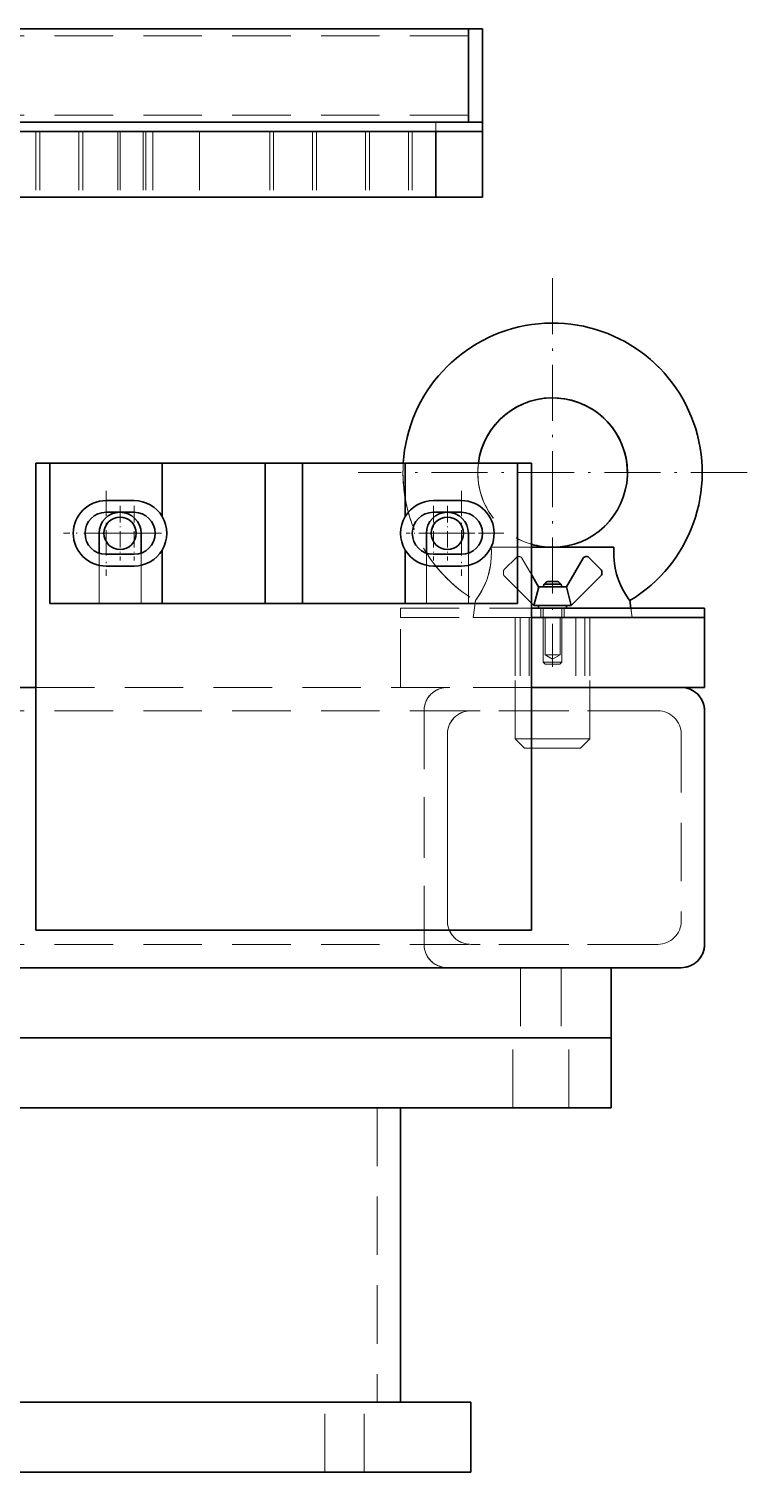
# Model space of a CAD drawing. Header units: millimetres. Extents: x -10155 to 20189, y -25550 to -22580.
# Drawn here: x -8760.7 to -8607.1, y -24906 to -24597 of the extents above; entities that cross this region are included whole.
import ezdxf

# ---------------------------------------------------------------- set-up
doc = ezdxf.new("R2010")
doc.units = ezdxf.units.MM
for name, pattern in [('CENTER-HOKUTO', [23, 20, -1, 1, -1]), ('DASHDOT', [18.5, 12, -3, 0.5, -3]), ('HIDDEN-HOKUTO', [3.8, 2.5, -1.3])]:
    doc.linetypes.add(name, pattern=pattern)
doc.layers.add('AM_7', color=2, linetype='CENTER-HOKUTO', lineweight=30)
doc.layers.add('AM_HID', color=1, linetype='HIDDEN-HOKUTO', lineweight=25)

msp = doc.modelspace()

# ---------------------------------------------------------------- linework, layer by layer
at = {"color": 7, "lineweight": 35}
for p, q in [((-8666.748, -24597.046), (-9071.747, -24597.046)), ((-8663.748, -24617.046), (-8778.747, -24617.046)), ((-8993.748, -24619.046), (-8673.748, -24619.046)), ((-8875.748, -24633.046), (-8673.748, -24633.046)), ((-8759.248, -24690.046), (-8759.248, -24790.046)), ((-8732.248, -24690.046), (-8756.248, -24690.046)), ((-8756.248, -24720.046), (-8756.248, -24690.046)), ((-8756.248, -24720.046), (-8756.248, -24690.046)), ((-8710.248, -24690.046), (-8732.248, -24690.046)), ((-8710.248, -24720.046), (-8710.248, -24690.046)), ((-8680.248, -24690.046), (-8702.248, -24690.046)), ((-8702.248, -24720.046), (-8702.248, -24690.046)), ((-8656.248, -24690.046), (-8680.248, -24690.046)), ((-8656.248, -24720.046), (-8656.248, -24690.046)), ((-8653.248, -24790.046), (-8653.248, -24690.046)), ((-8732.248, -24720.046), (-8756.248, -24720.046)), ((-8675.748, -24720.046), (-8736.748, -24720.046)), ((-8710.248, -24720.046), (-8732.248, -24720.046)), ((-8680.248, -24720.046), (-8702.248, -24720.046)), ((-8656.248, -24720.046), (-8680.248, -24720.046)), ((-8653.248, -24721.046), (-8616.248, -24721.046)), ((-8616.248, -24723.046), (-8653.248, -24723.046)), ((-8653.248, -24723.046), (-8631.306, -24723.046)), ((-8796.248, -24738.046), (-8759.248, -24738.046)), ((-8621.248, -24738.046), (-8653.248, -24738.046)), ((-8653.248, -24738.046), (-8621.248, -24738.046)), ((-8616.248, -24738.046), (-8653.248, -24738.046)), ((-8616.248, -24793.046), (-8616.248, -24743.046)), ((-8616.248, -24743.046), (-8616.248, -24793.046)), ((-8653.248, -24790.046), (-8759.248, -24790.046)), ((-8636.248, -24798.046), (-8806.248, -24798.046)), ((-8806.248, -24813.046), (-8636.248, -24813.046)), ((-8636.248, -24813.046), (-8806.248, -24813.046)), ((-8806.248, -24828.046), (-8636.248, -24828.046)), ((-8696.246, -24828.046), (-8766.246, -24828.046)), ((-8681.246, -24828.046), (-8681.246, -24891.046)), ((-8666.246, -24891.046), (-8796.246, -24891.046)), ((-8666.246, -24906.046), (-8796.246, -24906.046))]:
    msp.add_line(p, q, dxfattribs=at)
at = {"color": 7, "lineweight": 35, "ltscale": 0.075}
for p, q in [((-8666.748, -24597.046), (-8666.748, -24600.046)), ((-8666.748, -24597.046), (-8663.748, -24597.046)), ((-8666.748, -24600.046), (-8666.748, -24597.046)), ((-8663.748, -24600.046), (-8663.748, -24597.046)), ((-8666.748, -24614.046), (-8666.748, -24617.046)), ((-8666.748, -24617.046), (-8666.748, -24614.046)), ((-8663.748, -24617.046), (-8663.748, -24614.046)), ((-8756.248, -24690.046), (-8759.248, -24690.046)), ((-8653.248, -24690.046), (-8656.248, -24690.046))]:
    msp.add_line(p, q, dxfattribs=at)
at = {"color": 7, "lineweight": 35, "ltscale": 0.35}
for p, q in [((-8666.748, -24614.046), (-8666.748, -24600.046)), ((-8666.748, -24614.046), (-8666.748, -24600.046)), ((-8663.748, -24614.046), (-8663.748, -24600.046)), ((-8673.748, -24633.046), (-8673.748, -24619.046)), ((-8663.748, -24633.046), (-8663.748, -24619.046))]:
    msp.add_line(p, q, dxfattribs=at)
at = {"color": 7, "lineweight": 35, "ltscale": 0.05}
for p, q in [((-8663.748, -24619.046), (-8663.748, -24617.046)), ((-8616.248, -24721.046), (-8616.248, -24723.046))]:
    msp.add_line(p, q, dxfattribs=at)
at = {"color": 7, "lineweight": 35, "ltscale": 0.25}
for p, q in [((-8673.748, -24619.046), (-8663.748, -24619.046)), ((-8663.748, -24633.046), (-8673.748, -24633.046))]:
    msp.add_line(p, q, dxfattribs=at)
at = {"color": 7, "lineweight": 35, "ltscale": 0.28486}
for p, q in [((-8732.248, -24701.441), (-8732.248, -24690.046)), ((-8680.248, -24701.441), (-8680.248, -24690.046))]:
    msp.add_line(p, q, dxfattribs=at)
at = {"color": 7, "lineweight": 35, "ltscale": 0.2}
for p, q in [((-8702.248, -24690.046), (-8710.248, -24690.046)), ((-8702.248, -24720.046), (-8710.248, -24720.046))]:
    msp.add_line(p, q, dxfattribs=at)
at = {"color": 7, "lineweight": 35, "ltscale": 0.15}
for p, q in [((-8744.248, -24698.046), (-8738.248, -24698.046)), ((-8674.248, -24698.046), (-8668.248, -24698.046)), ((-8738.248, -24700.546), (-8744.248, -24700.546)), ((-8668.248, -24700.546), (-8674.248, -24700.546)), ((-8744.248, -24709.546), (-8738.248, -24709.546)), ((-8674.248, -24709.546), (-8668.248, -24709.546)), ((-8738.248, -24712.046), (-8744.248, -24712.046)), ((-8668.248, -24712.046), (-8674.248, -24712.046))]:
    msp.add_line(p, q, dxfattribs=at)
at = {"color": 7, "lineweight": 35, "ltscale": 0.106065}
for p, q in [((-8745.748, -24705.046), (-8745.748, -24709.289)), ((-8736.748, -24709.289), (-8736.748, -24705.046)), ((-8675.748, -24705.046), (-8675.748, -24709.289)), ((-8666.748, -24709.289), (-8666.748, -24705.046))]:
    msp.add_line(p, q, dxfattribs=at)
at = {"color": 7, "lineweight": 35, "ltscale": 0.284862}
for p, q in [((-8732.248, -24720.046), (-8732.248, -24708.652)), ((-8680.248, -24720.046), (-8680.248, -24708.652))]:
    msp.add_line(p, q, dxfattribs=at)
at = {"color": 7, "lineweight": 35, "ltscale": 0.292285}
msp.add_line((-8653.248, -24708.046), (-8641.556, -24708.046), dxfattribs=at)
at = {"color": 7, "lineweight": 35, "ltscale": 0.177306}
msp.add_line((-8642.201, -24710.354), (-8645.748, -24716.496), dxfattribs=at)
at = {"color": 7, "lineweight": 35, "ltscale": 0.007141}
msp.add_line((-8641.382, -24710.046), (-8641.668, -24710.046), dxfattribs=at)
at = {"color": 7, "lineweight": 35, "ltscale": 0.148059}
msp.add_line((-8641.556, -24708.046), (-8635.634, -24708.046), dxfattribs=at)
at = {"color": 7, "lineweight": 35, "ltscale": 0.091547}
msp.add_line((-8638.402, -24712.794), (-8640.994, -24710.207), dxfattribs=at)
at = {"color": 7, "lineweight": 35, "ltscale": 0.015341}
msp.add_line((-8638.248, -24713.779), (-8638.248, -24713.165), dxfattribs=at)
at = {"color": 7, "lineweight": 35, "ltscale": 0.074999}
msp.add_line((-8651.748, -24716.496), (-8653.248, -24713.898), dxfattribs=at)
at = {"color": 7, "lineweight": 35, "ltscale": 0.103119}
for p, q in [((-8651.721, -24716.496), (-8652.727, -24720.496)), ((-8644.768, -24720.496), (-8645.774, -24716.496))]:
    msp.add_line(p, q, dxfattribs=at)
at = {"color": 7, "lineweight": 35, "ltscale": 0.000671387}
for p, q in [((-8651.721, -24716.496), (-8651.748, -24716.496)), ((-8645.748, -24716.496), (-8645.774, -24716.496))]:
    msp.add_line(p, q, dxfattribs=at)
at = {"color": 7, "lineweight": 35, "ltscale": 0.148657}
msp.add_line((-8645.774, -24716.496), (-8651.721, -24716.496), dxfattribs=at)
at = {"color": 7, "lineweight": 35, "ltscale": 0.014632}
msp.add_line((-8650.547, -24715.946), (-8650.748, -24716.496), dxfattribs=at)
msp.add_line((-8650.547, -24715.946), (-8650.748, -24716.496), dxfattribs=at)
at = {"color": 7, "lineweight": 35, "ltscale": 0.089996}
msp.add_line((-8646.947, -24715.946), (-8650.547, -24715.946), dxfattribs=at)
at = {"color": 7, "lineweight": 35, "ltscale": 0.052496}
msp.add_line((-8647.697, -24715.396), (-8649.797, -24715.396), dxfattribs=at)
at = {"color": 7, "lineweight": 35, "ltscale": 0.01463}
msp.add_line((-8646.748, -24716.496), (-8646.947, -24715.946), dxfattribs=at)
at = {"color": 7, "lineweight": 35, "ltscale": 0.224373}
msp.add_line((-8644.748, -24720.496), (-8638.401, -24714.15), dxfattribs=at)
at = {"color": 7, "lineweight": 35, "ltscale": 0.040216}
msp.add_line((-8632.227, -24719.452), (-8632.014, -24721.046), dxfattribs=at)
at = {"color": 7, "lineweight": 35, "ltscale": 0.2625}
for p, q in [((-8745.748, -24720.046), (-8756.248, -24720.046)), ((-8656.248, -24720.046), (-8666.748, -24720.046))]:
    msp.add_line(p, q, dxfattribs=at)
at = {"color": 7, "lineweight": 35, "ltscale": 0.017678}
msp.add_line((-8653.248, -24719.996), (-8652.748, -24720.496), dxfattribs=at)
at = {"color": 7, "lineweight": 35, "ltscale": 0.000500488}
for p, q in [((-8652.748, -24720.496), (-8652.727, -24720.496)), ((-8644.768, -24720.496), (-8644.748, -24720.496))]:
    msp.add_line(p, q, dxfattribs=at)
at = {"color": 7, "lineweight": 35, "ltscale": 0.198999}
msp.add_line((-8644.768, -24720.496), (-8652.727, -24720.496), dxfattribs=at)
at = {"color": 7, "lineweight": 35, "ltscale": 0.01375}
for p, q in [((-8651.748, -24721.046), (-8651.748, -24720.496)), ((-8651.748, -24721.046), (-8651.748, -24720.496)), ((-8645.748, -24720.496), (-8645.748, -24721.046))]:
    msp.add_line(p, q, dxfattribs=at)
at = {"color": 7, "lineweight": 35, "ltscale": 0.375}
for p, q in [((-8616.248, -24738.046), (-8616.248, -24723.046)), ((-8636.248, -24798.046), (-8621.248, -24798.046)), ((-8636.248, -24798.046), (-8621.248, -24798.046)), ((-8636.248, -24813.046), (-8636.248, -24798.046)), ((-8636.248, -24828.046), (-8636.248, -24813.046)), ((-8666.246, -24891.046), (-8666.246, -24906.046))]:
    msp.add_line(p, q, dxfattribs=at)
at = {"color": 7, "lineweight": 35, "ltscale": 0.265161}
msp.add_line((-8696.246, -24828.046), (-8685.639, -24828.046), dxfattribs=at)
at = {"color": 7, "lineweight": 35, "ltscale": 0.109839}
msp.add_line((-8685.639, -24828.046), (-8681.246, -24828.046), dxfattribs=at)
at = {"color": 7, "lineweight": 35}
msp.add_lwpolyline([(-8632.227, -24719.452), (-8632.565, -24718.976), (-8633.167, -24718.056), (-8633.582, -24717.35), (-8633.997, -24716.56), (-8634.227, -24716.073), (-8634.596, -24715.189), (-8634.795, -24714.639), (-8635.063, -24713.765), (-8635.35, -24712.527), (-8635.508, -24711.507), (-8635.629, -24710.081), (-8635.652, -24709.181), (-8635.634, -24708.046)], dxfattribs=at)
for centre in [(-8741.248, -24705.046), (-8671.248, -24705.046)]:
    msp.add_circle(centre, 3.456, dxfattribs=at)
for centre, radius, start, end in [((-8648.748, -24692.046), 32, 301.08259, 176.41671), ((-8648.748, -24692.046), 16, 270.06673, 172.81932), ((-8648.748, -24692.046), 16, 360, 172.81708), ((-8744.248, -24705.046), 7, 90, 270), ((-8738.248, -24705.046), 7, 31.00272, 90), ((-8674.248, -24705.046), 7, 90, 148.99728), ((-8668.248, -24705.046), 7, 270, 90), ((-8744.248, -24705.046), 4.5, 90, 270), ((-8741.248, -24705.046), 4.5, 360, 179.99999), ((-8738.248, -24705.046), 4.5, 270, 90), ((-8738.248, -24705.046), 7, 328.99728, 31.00272), ((-8674.248, -24705.046), 7, 148.99728, 211.00272), ((-8674.248, -24705.046), 4.5, 90, 270), ((-8671.248, -24705.046), 4.5, 360, 179.99999), ((-8668.248, -24705.046), 4.5, 270, 90), ((-8648.748, -24692.046), 16, 253.66548, 269.93326), ((-8738.248, -24705.046), 7, 270, 328.99728), ((-8674.248, -24705.046), 7, 211.00272, 270), ((-8641.668, -24710.662), 0.616, 90, 150), ((-8641.382, -24710.596), 0.55, 45.06154, 90), ((-8638.772, -24713.165), 0.525, 0, 45.06154), ((-8638.772, -24713.779), 0.525, 315, 0), ((-8649.797, -24715.946), 0.55, 90, 179.99999), ((-8647.697, -24715.946), 0.55, 0, 90), ((-8621.248, -24743.046), 5, 360, 89.99998), ((-8621.248, -24743.046), 5, 359.99978, 90.00001), ((-8621.248, -24793.046), 5, 270.00001, 360), ((-8621.248, -24793.046), 5, 269.99998, 0.00022)]:
    msp.add_arc(centre, radius, start, end, dxfattribs=at)
at = {"layer": 'AM_7', "color": 2, "linetype": 'DASHDOT', "lineweight": 13}
for p, q in [((-8648.748, -24650.446), (-8648.748, -24733.646)), ((-8607.147, -24692.046), (-8690.347, -24692.046))]:
    msp.add_line(p, q, dxfattribs=at)
at = {"layer": 'AM_7', "color": 2, "linetype": 'DASHDOT', "lineweight": 13, "ltscale": 0.455}
for p, q in [((-8744.248, -24695.946), (-8744.248, -24714.146)), ((-8668.248, -24695.946), (-8668.248, -24714.146))]:
    msp.add_line(p, q, dxfattribs=at)
at = {"layer": 'AM_7', "color": 2, "linetype": 'DASHDOT', "lineweight": 13, "ltscale": 0.2925}
for p, q in [((-8741.248, -24699.196), (-8741.248, -24710.896)), ((-8738.248, -24699.196), (-8738.248, -24710.896)), ((-8674.248, -24699.196), (-8674.248, -24710.896)), ((-8671.248, -24699.196), (-8671.248, -24710.896))]:
    msp.add_line(p, q, dxfattribs=at)
at = {"layer": 'AM_7', "color": 2, "linetype": 'DASHDOT', "lineweight": 13, "ltscale": 0.454999}
for p, q in [((-8735.147, -24705.046), (-8753.347, -24705.046)), ((-8659.147, -24705.046), (-8677.347, -24705.046))]:
    msp.add_line(p, q, dxfattribs=at)
at = {"layer": 'AM_7', "color": 2, "linetype": 'DASHDOT', "lineweight": 13, "ltscale": 0.292499}
for p, q in [((-8735.397, -24705.046), (-8747.097, -24705.046)), ((-8732.397, -24705.046), (-8744.097, -24705.046)), ((-8668.397, -24705.046), (-8680.097, -24705.046)), ((-8665.397, -24705.046), (-8677.097, -24705.046))]:
    msp.add_line(p, q, dxfattribs=at)
at = {"layer": 'AM_HID', "color": 1, "lineweight": 13, "ltscale": 5}
for p, q in [((-8666.748, -24598.546), (-9655.748, -24598.546)), ((-8666.748, -24615.546), (-9655.748, -24615.546)), ((-8666.748, -24617.046), (-8778.747, -24617.046)), ((-8673.748, -24617.046), (-8673.748, -24633.046)), ((-8666.748, -24617.046), (-8663.748, -24617.046)), ((-8759.247, -24619.046), (-8759.247, -24633.046)), ((-8759.247, -24619.046), (-8759.247, -24633.046)), ((-8758.435, -24619.046), (-8758.435, -24633.046)), ((-8758.435, -24619.046), (-8758.435, -24633.046)), ((-8750.059, -24619.046), (-8750.059, -24633.046)), ((-8750.059, -24619.046), (-8750.059, -24633.046)), ((-8749.247, -24619.046), (-8749.247, -24633.046)), ((-8749.247, -24619.046), (-8749.247, -24633.046)), ((-8741.748, -24619.046), (-8741.748, -24633.046)), ((-8741.748, -24619.046), (-8741.748, -24633.046)), ((-8741.206, -24619.046), (-8741.206, -24633.046)), ((-8741.206, -24619.046), (-8741.206, -24633.046)), ((-8736.289, -24619.046), (-8736.289, -24633.046)), ((-8736.289, -24619.046), (-8736.289, -24633.046)), ((-8735.748, -24619.046), (-8735.748, -24633.046)), ((-8735.748, -24619.046), (-8735.748, -24633.046)), ((-8734.247, -24619.046), (-8734.247, -24633.046)), ((-8734.247, -24619.046), (-8734.247, -24633.046)), ((-8724.247, -24619.046), (-8724.247, -24633.046)), ((-8724.247, -24619.046), (-8724.247, -24633.046)), ((-8709.247, -24619.046), (-8709.247, -24633.046)), ((-8709.247, -24619.046), (-8709.247, -24633.046)), ((-8708.435, -24619.046), (-8708.435, -24633.046)), ((-8708.435, -24619.046), (-8708.435, -24633.046)), ((-8700.059, -24619.046), (-8700.059, -24633.046)), ((-8700.059, -24619.046), (-8700.059, -24633.046)), ((-8699.247, -24619.046), (-8699.247, -24633.046)), ((-8699.247, -24619.046), (-8699.247, -24633.046)), ((-8688.748, -24619.046), (-8688.748, -24633.046)), ((-8687.936, -24619.046), (-8687.936, -24633.046)), ((-8679.56, -24619.046), (-8679.56, -24633.046)), ((-8678.748, -24619.046), (-8678.748, -24633.046)), ((-8756.248, -24690.046), (-8656.248, -24690.046)), ((-8656.248, -24690.046), (-8656.248, -24720.046)), ((-8745.748, -24709.289), (-8745.748, -24720.046)), ((-8736.748, -24720.046), (-8736.748, -24709.289)), ((-8675.748, -24709.289), (-8675.748, -24720.046)), ((-8666.748, -24720.046), (-8666.748, -24709.289)), ((-8661.861, -24708.046), (-8653.248, -24708.046)), ((-8656.501, -24710.207), (-8659.093, -24712.794)), ((-8655.827, -24710.046), (-8656.113, -24710.046)), ((-8653.248, -24713.898), (-8655.293, -24710.354)), ((-8659.248, -24713.165), (-8659.248, -24713.779)), ((-8659.094, -24714.15), (-8653.248, -24719.996)), ((-8651.721, -24716.496), (-8652.727, -24720.496)), ((-8651.721, -24716.496), (-8652.727, -24720.496)), ((-8651.721, -24716.496), (-8652.727, -24720.496)), ((-8651.721, -24716.496), (-8652.727, -24720.496)), ((-8651.721, -24716.496), (-8652.727, -24720.496)), ((-8650.547, -24715.946), (-8650.748, -24716.496)), ((-8646.748, -24716.496), (-8646.947, -24715.946)), ((-8646.748, -24716.496), (-8646.947, -24715.946)), ((-8644.768, -24720.496), (-8645.774, -24716.496)), ((-8644.768, -24720.496), (-8645.774, -24716.496)), ((-8644.768, -24720.496), (-8645.774, -24716.496)), ((-8644.768, -24720.496), (-8645.774, -24716.496)), ((-8644.768, -24720.496), (-8645.774, -24716.496)), ((-8665.268, -24719.452), (-8665.748, -24723.046)), ((-8665.268, -24719.452), (-8665.748, -24723.046)), ((-8632.227, -24719.452), (-8631.748, -24723.046)), ((-8681.248, -24721.046), (-8653.248, -24721.046)), ((-8681.248, -24721.046), (-8681.248, -24723.046)), ((-8653.248, -24723.046), (-8681.248, -24723.046)), ((-8681.248, -24738.046), (-8681.248, -24723.046)), ((-8681.248, -24723.046), (-8653.248, -24723.046)), ((-8656.748, -24723.046), (-8656.748, -24738.046)), ((-8656.748, -24723.046), (-8656.748, -24738.046)), ((-8656.748, -24749.046), (-8656.748, -24723.046)), ((-8656.748, -24749.046), (-8656.748, -24723.046)), ((-8655.665, -24723.046), (-8655.665, -24738.046)), ((-8655.665, -24723.046), (-8655.665, -24738.046)), ((-8653.748, -24723.046), (-8653.748, -24738.046)), ((-8653.748, -24723.046), (-8653.748, -24738.046)), ((-8651.748, -24721.046), (-8651.748, -24720.496)), ((-8645.748, -24721.046), (-8651.748, -24721.046)), ((-8651.248, -24721.046), (-8651.248, -24723.046)), ((-8651.248, -24721.046), (-8651.248, -24723.046)), ((-8650.748, -24732.617), (-8650.748, -24721.046)), ((-8650.748, -24732.617), (-8650.748, -24721.046)), ((-8650.748, -24732.617), (-8650.748, -24721.046)), ((-8650.748, -24723.046), (-8650.748, -24731.046)), ((-8650.748, -24723.046), (-8650.748, -24731.046)), ((-8650.748, -24723.046), (-8650.748, -24731.046)), ((-8650.748, -24723.046), (-8650.748, -24731.046)), ((-8650.368, -24723.046), (-8650.368, -24731.046)), ((-8650.368, -24723.046), (-8650.368, -24731.046)), ((-8650.368, -24723.046), (-8650.368, -24731.046)), ((-8650.368, -24723.046), (-8650.368, -24731.046)), ((-8647.126, -24723.046), (-8647.126, -24731.046)), ((-8647.126, -24723.046), (-8647.126, -24731.046)), ((-8647.126, -24723.046), (-8647.126, -24731.046)), ((-8647.126, -24723.046), (-8647.126, -24731.046)), ((-8646.748, -24721.046), (-8646.748, -24732.617)), ((-8646.748, -24721.046), (-8646.748, -24732.617)), ((-8646.748, -24721.046), (-8646.748, -24732.617)), ((-8646.748, -24723.046), (-8646.748, -24731.046)), ((-8646.748, -24723.046), (-8646.748, -24731.046)), ((-8646.748, -24723.046), (-8646.748, -24731.046)), ((-8646.748, -24723.046), (-8646.748, -24731.046)), ((-8646.248, -24721.046), (-8646.248, -24723.046)), ((-8646.248, -24721.046), (-8646.248, -24723.046)), ((-8645.748, -24720.496), (-8645.748, -24721.046)), ((-8645.748, -24720.496), (-8645.748, -24721.046)), ((-8643.748, -24723.046), (-8643.748, -24738.046)), ((-8643.748, -24723.046), (-8643.748, -24738.046)), ((-8641.83, -24723.046), (-8641.83, -24738.046)), ((-8641.83, -24723.046), (-8641.83, -24738.046)), ((-8640.748, -24723.046), (-8640.748, -24738.046)), ((-8640.748, -24723.046), (-8640.748, -24738.046)), ((-8640.748, -24749.046), (-8640.748, -24723.046)), ((-8640.748, -24749.046), (-8640.748, -24723.046)), ((-8632.014, -24721.046), (-8631.748, -24723.046)), ((-8631.306, -24723.046), (-8616.248, -24723.046)), ((-8650.368, -24731.046), (-8647.325, -24731.046)), ((-8650.368, -24731.046), (-8647.325, -24731.046)), ((-8648.748, -24731.982), (-8650.368, -24731.046)), ((-8648.748, -24731.982), (-8650.368, -24731.046)), ((-8650.368, -24731.046), (-8647.325, -24731.046)), ((-8650.368, -24731.046), (-8647.325, -24731.046)), ((-8648.748, -24731.982), (-8650.368, -24731.046)), ((-8648.748, -24731.982), (-8650.368, -24731.046)), ((-8650.17, -24731.046), (-8647.126, -24731.046)), ((-8650.17, -24731.046), (-8647.126, -24731.046)), ((-8650.17, -24731.046), (-8647.126, -24731.046)), ((-8650.17, -24731.046), (-8647.126, -24731.046)), ((-8648.748, -24731.982), (-8647.126, -24731.046)), ((-8648.748, -24731.982), (-8647.126, -24731.046)), ((-8648.748, -24731.982), (-8647.126, -24731.046)), ((-8648.748, -24731.982), (-8647.126, -24731.046)), ((-8646.748, -24732.617), (-8650.748, -24732.617)), ((-8646.748, -24732.617), (-8650.748, -24732.617)), ((-8650.748, -24732.617), (-8650.318, -24733.046)), ((-8646.748, -24732.617), (-8650.748, -24732.617)), ((-8646.748, -24732.617), (-8650.748, -24732.617)), ((-8650.748, -24732.617), (-8650.318, -24733.046)), ((-8646.748, -24732.617), (-8650.748, -24732.617)), ((-8646.748, -24732.617), (-8650.748, -24732.617)), ((-8650.748, -24732.617), (-8650.318, -24733.046)), ((-8647.177, -24733.046), (-8650.318, -24733.046)), ((-8647.177, -24733.046), (-8646.748, -24732.617)), ((-8647.177, -24733.046), (-8646.748, -24732.617)), ((-8647.177, -24733.046), (-8646.748, -24732.617)), ((-8759.248, -24738.046), (-8653.248, -24738.046)), ((-8653.248, -24738.046), (-8681.248, -24738.046)), ((-8653.248, -24738.046), (-8671.248, -24738.046)), ((-9686.248, -24743.046), (-8626.248, -24743.046)), ((-8676.248, -24743.046), (-8676.248, -24793.046)), ((-8676.248, -24793.046), (-8676.248, -24743.046)), ((-8676.248, -24793.046), (-8676.248, -24743.046)), ((-8626.248, -24743.046), (-8666.248, -24743.046)), ((-8616.248, -24793.046), (-8616.248, -24743.046)), ((-8671.248, -24748.046), (-8671.248, -24788.046)), ((-8671.248, -24788.046), (-8671.248, -24748.046)), ((-8671.248, -24788.046), (-8671.248, -24748.046)), ((-8644.912, -24749.046), (-8656.748, -24749.046)), ((-8654.748, -24751.046), (-8656.748, -24749.046)), ((-8644.912, -24749.046), (-8656.748, -24749.046)), ((-8654.748, -24751.046), (-8656.748, -24749.046)), ((-8651.588, -24749.046), (-8652.583, -24749.046)), ((-8651.588, -24749.046), (-8652.583, -24749.046)), ((-8640.748, -24749.046), (-8651.588, -24749.046)), ((-8640.748, -24749.046), (-8651.588, -24749.046)), ((-8642.748, -24751.046), (-8640.748, -24749.046)), ((-8642.748, -24751.046), (-8640.748, -24749.046)), ((-8621.248, -24748.046), (-8621.248, -24788.046)), ((-8621.248, -24748.046), (-8621.248, -24788.046)), ((-8621.248, -24748.046), (-8621.248, -24788.046)), ((-8645.871, -24751.046), (-8654.748, -24751.046)), ((-8642.748, -24751.046), (-8645.871, -24751.046)), ((-9686.248, -24793.046), (-8626.248, -24793.046)), ((-8626.248, -24793.046), (-8666.248, -24793.046)), ((-8906.248, -24798.046), (-8636.248, -24798.046)), ((-8671.248, -24798.046), (-8636.248, -24798.046)), ((-8655.585, -24798.046), (-8655.585, -24813.046)), ((-8655.585, -24798.046), (-8655.585, -24813.046)), ((-8655.585, -24798.046), (-8655.585, -24813.046)), ((-8655.585, -24798.046), (-8655.585, -24813.046)), ((-8646.909, -24798.046), (-8646.909, -24813.046)), ((-8646.909, -24798.046), (-8646.909, -24813.046)), ((-8646.909, -24798.046), (-8646.909, -24813.046)), ((-8646.909, -24798.046), (-8646.909, -24813.046)), ((-8657.248, -24828.046), (-8657.248, -24813.046)), ((-8657.248, -24828.046), (-8657.248, -24813.046)), ((-8645.248, -24828.046), (-8645.248, -24813.046)), ((-8645.248, -24828.046), (-8645.248, -24813.046)), ((-8686.246, -24828.046), (-8686.246, -24891.046)), ((-8696.246, -24891.046), (-8766.246, -24891.046)), ((-8697.434, -24906.046), (-8697.434, -24891.046)), ((-8697.434, -24906.046), (-8697.434, -24891.046)), ((-8696.246, -24891.046), (-8685.639, -24891.046)), ((-8689.058, -24906.046), (-8689.058, -24891.046)), ((-8689.058, -24906.046), (-8689.058, -24891.046)), ((-8685.639, -24891.046), (-8681.246, -24891.046))]:
    msp.add_line(p, q, dxfattribs=at)
for points in [[(-8665.268, -24719.452), (-8664.899, -24718.932), (-8664.278, -24717.974), (-8663.853, -24717.241), (-8663.437, -24716.434), (-8663.207, -24715.935), (-8662.846, -24715.049), (-8662.651, -24714.495), (-8662.394, -24713.625), (-8662.121, -24712.394), (-8661.972, -24711.386), (-8661.87, -24710.169), (-8661.842, -24708.963), (-8661.861, -24708.046)], [(-8665.268, -24719.452), (-8664.93, -24718.976), (-8664.328, -24718.056), (-8663.913, -24717.35), (-8663.498, -24716.56), (-8663.268, -24716.073), (-8662.899, -24715.189), (-8662.7, -24714.639), (-8662.431, -24713.765), (-8662.145, -24712.527), (-8661.987, -24711.507), (-8661.866, -24710.081), (-8661.843, -24709.181), (-8661.861, -24708.046)], [(-8665.268, -24719.452), (-8664.899, -24718.932), (-8664.278, -24717.974), (-8663.853, -24717.241), (-8663.437, -24716.434), (-8663.207, -24715.936), (-8662.846, -24715.049), (-8662.651, -24714.495), (-8662.394, -24713.625), (-8662.121, -24712.394), (-8661.972, -24711.387), (-8661.87, -24710.17), (-8661.842, -24708.963), (-8661.861, -24708.046)], [(-8665.268, -24719.452), (-8664.93, -24718.976), (-8664.328, -24718.056), (-8663.913, -24717.35), (-8663.498, -24716.56), (-8663.268, -24716.073), (-8662.899, -24715.19), (-8662.7, -24714.639), (-8662.431, -24713.765), (-8662.145, -24712.527), (-8661.987, -24711.508), (-8661.866, -24710.081), (-8661.843, -24709.181), (-8661.861, -24708.046)], [(-8632.227, -24719.452), (-8632.595, -24718.932), (-8633.217, -24717.974), (-8633.642, -24717.241), (-8634.058, -24716.434), (-8634.288, -24715.935), (-8634.649, -24715.049), (-8634.843, -24714.495), (-8635.102, -24713.625), (-8635.374, -24712.394), (-8635.523, -24711.386), (-8635.624, -24710.169), (-8635.652, -24708.963), (-8635.634, -24708.046)], [(-8632.227, -24719.452), (-8632.595, -24718.932), (-8633.217, -24717.974), (-8633.642, -24717.241), (-8634.058, -24716.434), (-8634.288, -24715.936), (-8634.649, -24715.049), (-8634.843, -24714.495), (-8635.102, -24713.625), (-8635.374, -24712.394), (-8635.523, -24711.387), (-8635.624, -24710.17), (-8635.652, -24708.963), (-8635.634, -24708.046)], [(-8632.227, -24719.452), (-8632.565, -24718.976), (-8633.167, -24718.056), (-8633.582, -24717.35), (-8633.997, -24716.56), (-8634.227, -24716.073), (-8634.596, -24715.19), (-8634.795, -24714.639), (-8635.063, -24713.765), (-8635.35, -24712.527), (-8635.508, -24711.508), (-8635.629, -24710.081), (-8635.652, -24709.181), (-8635.634, -24708.046)]]:
    msp.add_lwpolyline(points, dxfattribs=at)
for centre, radius, start, end in [((-8648.748, -24692.046), 32, 301.08259, 179.99999), ((-8648.748, -24692.046), 32, 176.41671, 238.9174), ((-8648.748, -24692.046), 32, 179.99999, 238.9174), ((-8648.748, -24692.046), 16, 172.81932, 253.66548), ((-8648.748, -24692.046), 16, 172.81708, 360), ((-8656.113, -24710.596), 0.55, 90, 134.93846), ((-8655.827, -24710.662), 0.616, 30, 90), ((-8648.748, -24692.046), 16, 269.93326, 270.06673), ((-8658.722, -24713.165), 0.525, 134.93846, 180.00001), ((-8658.722, -24713.779), 0.525, 179.99999, 225), ((-8649.797, -24715.946), 0.55, 90, 179.99999), ((-8649.797, -24715.946), 0.55, 90, 179.99999), ((-8647.697, -24715.946), 0.55, 0, 90), ((-8647.697, -24715.946), 0.55, 0, 90), ((-8671.248, -24743.046), 5, 89.99999, 179.99999), ((-8671.248, -24743.046), 5, 90.00006, 179.99995), ((-8671.248, -24743.046), 5, 90.00002, 179.99998), ((-8621.248, -24743.046), 5, 0.00001, 89.99998), ((-8666.248, -24748.046), 5, 90, 180.00001), ((-8666.248, -24748.046), 5, 90.00006, 179.99995), ((-8666.248, -24748.046), 5, 90.00002, 179.99999), ((-8626.248, -24748.046), 5, 360, 89.99998), ((-8626.248, -24748.046), 5, 0.00004, 89.99993), ((-8626.248, -24748.046), 5, 0.00001, 89.99998), ((-8666.248, -24788.046), 5, 179.99999, 270), ((-8666.248, -24788.046), 5, 180.00004, 269.99993), ((-8666.248, -24788.046), 5, 180.00001, 269.99997), ((-8626.248, -24788.046), 5, 270.00002, 360), ((-8626.248, -24788.046), 5, 270.00007, 359.99995), ((-8626.248, -24788.046), 5, 270.00002, 359.99999), ((-8671.248, -24793.046), 5, 179.99999, 270.00001), ((-8671.248, -24793.046), 5, 180.00004, 269.99993), ((-8671.248, -24793.046), 5, 180.00001, 269.99998), ((-8621.248, -24793.046), 5, 270.00002, 359.99997)]:
    msp.add_arc(centre, radius, start, end, dxfattribs=at)

doc.saveas('drawing.dxf')
